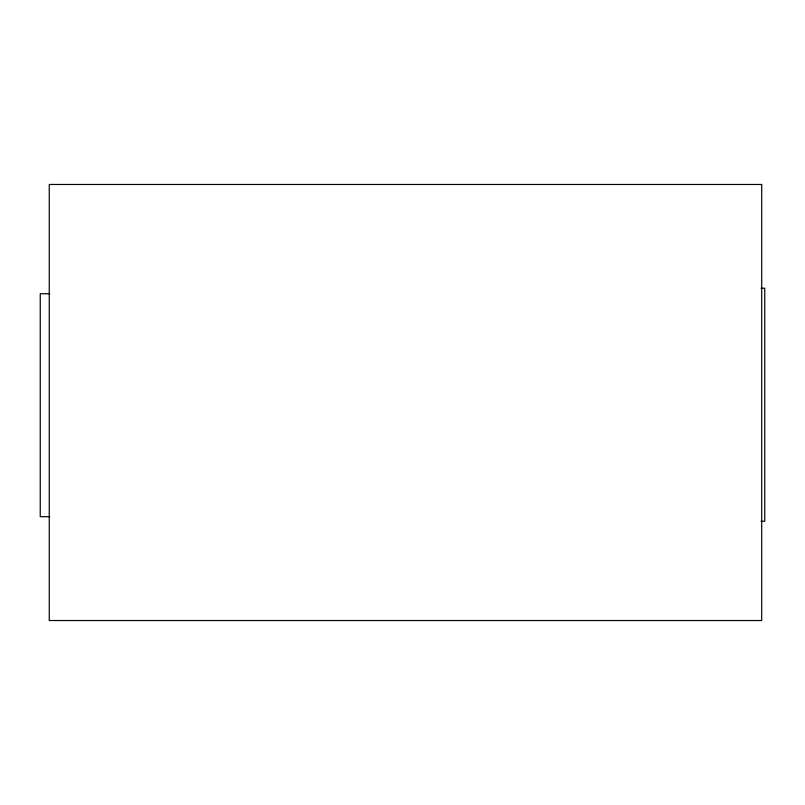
<?xml version="1.0" encoding="UTF-8"?>
<svg xmlns="http://www.w3.org/2000/svg" width="805" height="805" viewBox="0 0 805 805"><rect width="100%" height="100%" fill="white"/><g stroke="black" fill="none" stroke-linecap="round" stroke-linejoin="round"><path stroke-width="1.21" d="M760.997 288.22L764.75 288.22L764.75 521.278L760.997 521.278M49.799 293.724L40.25 293.724L40.25 516.689L49.799 516.689M761.701 184.476L49.256 184.476L49.256 620.524L761.701 620.524L761.701 184.476"/></g></svg>
